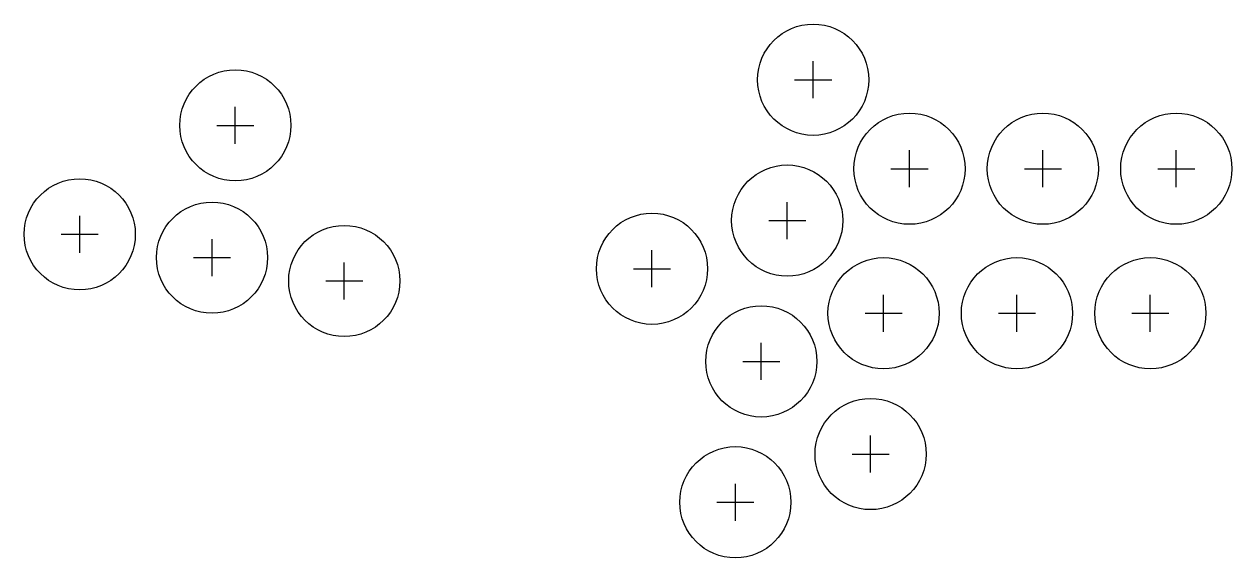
# Model space of a CAD drawing. Header units: millimetres. Extents: x -41 to 220, y -65 to 50.
import ezdxf

# ---------------------------------------------------------------- set-up
doc = ezdxf.new("R2010")
doc.units = ezdxf.units.MM
doc.layers.add('BUTTONS', color=1, linetype='Continuous')
doc.layers.add('REFERENCE', color=8, linetype='Continuous')

msp = doc.modelspace()

# ---------------------------------------------------------------- linework, layer by layer
at = {"layer": 'BUTTONS'}
for centre in [(129.8, 38.4), (5.0358, 28.5594), (150.6, 19.2), (179.4, 19.2), (208.2, 19.2), (124.2, 8), (-28.5594, 5.0358), (0, 0), (95, -2.4), (28.5594, -5.0358), (145, -12), (173.8, -12), (202.6, -12), (118.6, -22.4), (142.2, -42.4), (113, -52.8)]:
    msp.add_circle(centre, 12, dxfattribs=at)
at = {"layer": 'REFERENCE'}
for p, q in [((129.8, 34.4), (129.8, 42.4)), ((125.8, 38.4), (133.8, 38.4)), ((5.0358, 24.5594), (5.0358, 32.5594)), ((1.0358, 28.5594), (9.0358, 28.5594)), ((150.6, 15.2), (150.6, 23.2)), ((179.4, 15.2), (179.4, 23.2)), ((208.2, 15.2), (208.2, 23.2)), ((146.6, 19.2), (154.6, 19.2)), ((175.4, 19.2), (183.4, 19.2)), ((204.2, 19.2), (212.2, 19.2)), ((124.2, 4), (124.2, 12)), ((-28.5594, 1.0358), (-28.5594, 9.0358)), ((120.2, 8), (128.2, 8)), ((-32.5594, 5.0358), (-24.5594, 5.0358)), ((0, -4), (0, 4)), ((-4, 0), (4, 0)), ((95, -6.4), (95, 1.6)), ((28.5594, -9.0358), (28.5594, -1.0358)), ((91, -2.4), (99, -2.4)), ((24.5594, -5.0358), (32.5594, -5.0358)), ((145, -16), (145, -8)), ((173.8, -16), (173.8, -8)), ((202.6, -16), (202.6, -8)), ((141, -12), (149, -12)), ((169.8, -12), (177.8, -12)), ((198.6, -12), (206.6, -12)), ((118.6, -26.4), (118.6, -18.4)), ((114.6, -22.4), (122.6, -22.4)), ((142.2, -46.4), (142.2, -38.4)), ((138.2, -42.4), (146.2, -42.4)), ((113, -56.8), (113, -48.8)), ((109, -52.8), (117, -52.8))]:
    msp.add_line(p, q, dxfattribs=at)

doc.saveas('drawing.dxf')
